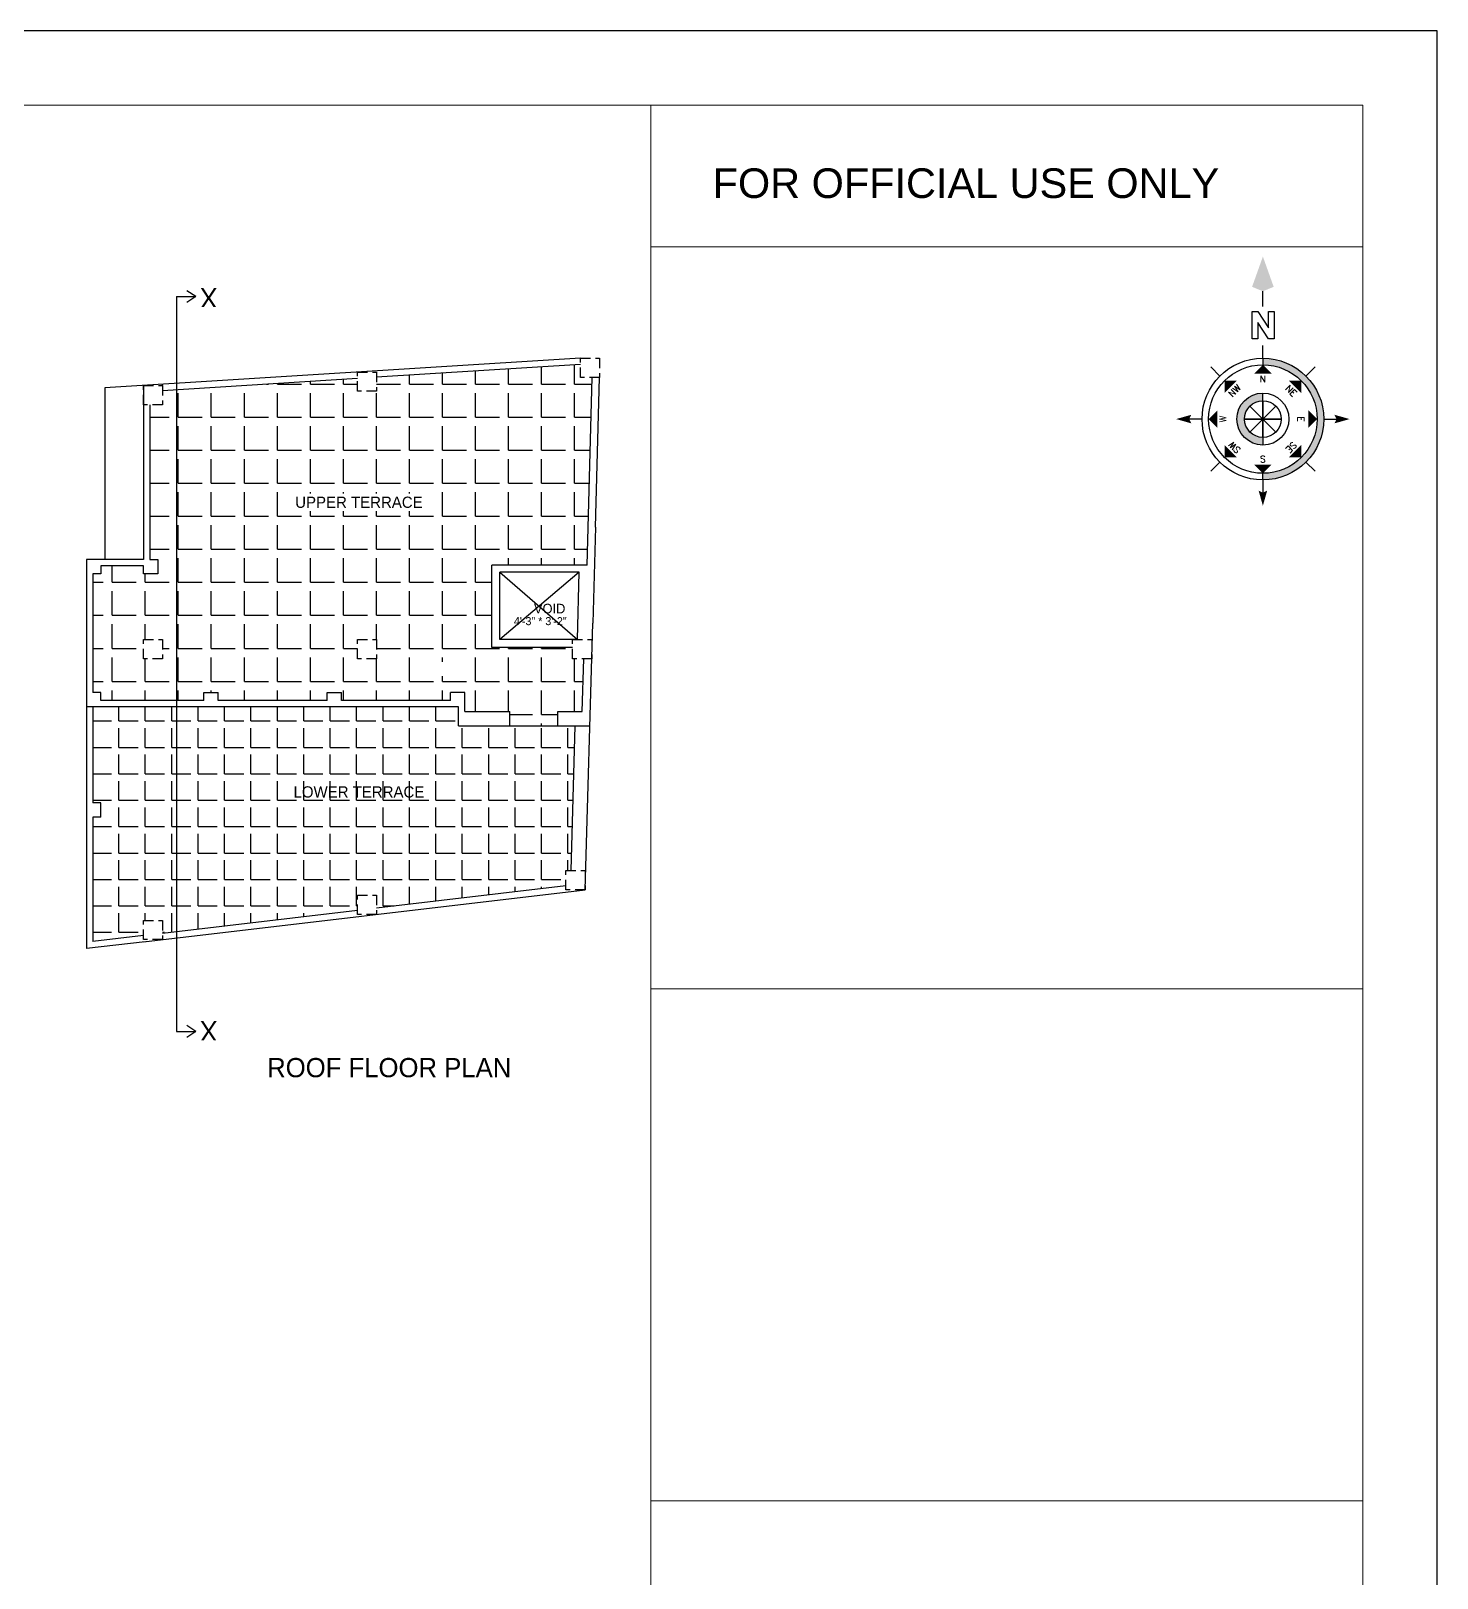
# Model space of a CAD drawing. Header units: inches. Extents: x 36657 to 39835, y -150 to 2098.
# Drawn here: x 38957 to 39835, y 1131 to 2098 of the extents above; entities that cross this region are included whole.
import ezdxf
from ezdxf.enums import TextEntityAlignment as Align

# ---------------------------------------------------------------- set-up
doc = ezdxf.new("R2010")
doc.units = ezdxf.units.IN
doc.header["$LTSCALE"] = 0.5
doc.header["$MEASUREMENT"] = 0
doc.linetypes.add('DASHED2', pattern=[0.375, 0.25, -0.125])
for name, color, linetype, lineweight in [('DW TEXT', 92, 'Continuous', 15), ('ELE1', 3, 'Continuous', 9), ('TEXT', 220, 'Continuous', 9), ('Toilet', 7, 'Continuous', 25)]:
    doc.layers.add(name, color=color, linetype=linetype, lineweight=lineweight)
doc.styles.add('CEN', font='GOTHIC.TTF')
doc.styles.add('Romans', font='romans.shx')
doc.styles.get("Standard").update_dxf_attribs({"font": 'arial.ttf'})
pattern_1 = [(0, (15762.967, 0), (0, 20.625), [15, -5.625]), (90, (15762.967, 0), (-20.625, 1e-15), [15, -5.625])]
pattern_2 = [(0, (15762.967, 0), (0, 16.5), [12, -4.5]), (90, (15762.967, 0), (-16.5, 1e-15), [12, -4.5])]

# ---------------------------------------------------------------- blocks, each defined once
blk = doc.blocks.new('Anno_North_J_Metric')
h = blk.add_hatch(color=0)
h.paths.add_polyline_path([(-4.17, 0), (-4.68, 0, 1), (4.68, 0), (4.17, 0, -1)])
h.paths.add_polyline_path([(1.41, 0), (2, 0, 1), (-2, 0), (-1.41, 0, -1)])
at = {"color": 0}
for p, q in [((0, 4.68), (0, 5.67)), ((-3.31, 3.31), (-4.01, 4.01)), ((3.31, 3.31), (4.01, 4.01)), ((0, -1.41), (0, 1.41)), ((0, 1.41), (0, -1.41)), ((-4.68, 0), (-5.67, 0)), ((-4.68, 0), (-4.17, 0)), ((-1.41, 0), (-2, 0)), ((1.41, 0), (-1.41, 0)), ((-1.41, 0), (1.41, 0)), ((1, 1), (-1, -1)), ((1, -1), (-1, 1)), ((-1, -1), (1, 1)), ((-1, 1), (1, -1)), ((1.41, 0), (2, 0)), ((4.68, 0), (4.17, 0)), ((4.68, 0), (5.67, 0)), ((8.67, 0), (9.83, 0)), ((-3.31, -3.31), (-4.01, -4.01)), ((3.31, -3.31), (4.01, -4.01)), ((0, -4.68), (0, -5.67))]:
    blk.add_line(p, q, dxfattribs=at)
at = {"color": 0, "linetype": 'ByBlock'}
for p, q in [((6.17, 0.82), (8.27, 0.82)), ((6.17, 0.4), (6.17, 0.82)), ((6.17, -0.44), (7.43, 0.4)), ((7.43, 0.4), (6.17, 0.4)), ((8.27, 0.4), (7.01, -0.44)), ((8.27, 0.82), (8.27, 0.4)), ((6.17, -0.86), (6.17, -0.44)), ((8.27, -0.86), (6.17, -0.86)), ((7.01, -0.44), (8.27, -0.44)), ((8.27, -0.44), (8.27, -0.86))]:
    blk.add_line(p, q, dxfattribs=at)
at = {"color": 0}
for radius in [4.68, 4.17, 2, 1.41]:
    blk.add_circle((0, 0), radius, dxfattribs=at)
for points in [[(-0.33, 5.5), (0, 5.67), (0, 6.67)], [(0, 6.67), (0.33, 5.5), (0, 5.67)], [(0, 4.17), (0.67, 3.5), (-0.67, 3.5)], [(-2.95, 2.95), (-2, 2.95), (-2.95, 2)], [(2.95, 2.95), (2.95, 2), (2, 2.95)], [(-6.67, 0), (-5.5, 0.33), (-5.67, 0)], [(-5.5, -0.33), (-5.67, 0), (-6.67, 0)], [(-4.17, 0), (-3.5, 0.67), (-3.5, -0.67)], [(4.17, 0), (3.5, -0.67), (3.5, 0.67)], [(12.5, 0), (10.17, 0.83), (9.83, 0)], [(9.83, 0), (10.17, -0.83), (12.5, 0)], [(-2.95, -2.95), (-2.95, -2), (-2, -2.95)], [(2.95, -2.95), (2, -2.95), (2.95, -2)], [(0, -4.17), (-0.67, -3.5), (0.67, -3.5)], [(0, -6.67), (-0.33, -5.5), (0, -5.67)], [(0.33, -5.5), (0, -5.67), (0, -6.67)]]:
    blk.add_solid(points, dxfattribs=at)
at = {"color": 0, "style": 'Romans'}
for s, rotation, p in [('SW', 45, (-2, 2)), ('NW', 315, (2, 2)), ('S', 270, (-3.33, 0)), ('N', 270, (2.83, 0)), ('SE', 135, (-2, -2)), ('NE', 225, (2, -2)), ('E', 180, (0, -2.67))]:
    blk.add_text(s, height=0.5, rotation=rotation, dxfattribs=at).set_placement(p, align=Align.CENTER)
blk.add_text('W', height=0.5, dxfattribs=at).set_placement((0, 2.83), align=Align.CENTER)

msp = doc.modelspace()

# ---------------------------------------------------------------- hatches: boundary and pattern name
at = {"layer": 'Toilet'}
h = msp.add_hatch(dxfattribs=at)
h.set_pattern_fill('ANGLE', color=256, scale=75)
h.set_pattern_definition(pattern_1)
h.paths.add_polyline_path([(39244.44, 1763.91), (39304.03, 1763.91), (39307.09, 1881.14), (39299.69, 1881.14), (39299.69, 1889.13), (39172.44, 1881.18), (39172.44, 1872.44), (39160.44, 1872.44), (39160.44, 1880.43), (39047.57, 1873.38), (39047.57, 1679.41), (39064.58, 1679.41), (39064.58, 1684.41), (39073.58, 1684.41), (39073.58, 1679.41), (39141.58, 1679.41), (39141.58, 1684.41), (39150.58, 1684.41), (39150.58, 1679.41), (39218.58, 1679.41), (39218.58, 1684.41), (39227.58, 1684.41), (39227.58, 1672.41), (39255.58, 1672.41), (39255.58, 1663.41), (39285.58, 1663.41), (39285.58, 1672.41), (39300.84, 1672.41), (39301.77, 1705.41), (39294.77, 1705.41), (39294.77, 1712.41), (39244.44, 1712.41)])
h.paths.add_polyline_path([(39160.44, 1717.41), (39172.44, 1717.41), (39172.44, 1705.41), (39160.44, 1705.41)], flags=16)
h.paths.add_polyline_path([(39122.92, 1797.64), (39199.91, 1797.64), (39199.91, 1808.67), (39122.92, 1808.67)], flags=16)
h.paths.add_polyline_path([(39201.78, 1694.55), (39217.43, 1694.55), (39217.43, 1703.55), (39201.78, 1703.55)], flags=16)
h = msp.add_hatch(dxfattribs=at)
h.set_pattern_fill('ANGLE', color=256, scale=75)
h.set_pattern_definition(pattern_1)
h.paths.add_polyline_path([(39047.57, 1873.38), (39038.82, 1872.83), (39038.82, 1864.09), (39030.82, 1864.09), (39030.82, 1767.41), (39035.82, 1767.41), (39035.82, 1758.41), (39026.82, 1758.41), (39026.82, 1763.41), (39000.26, 1763.41), (39000.26, 1758.41), (38995.26, 1758.41), (38995.26, 1684.41), (39000.26, 1684.41), (39000.26, 1679.41), (39047.57, 1679.41)])
h.paths.add_polyline_path([(39026.82, 1717.41), (39038.82, 1717.41), (39038.82, 1705.41), (39026.82, 1705.41)], flags=16)
h = msp.add_hatch(dxfattribs=at)
h.set_pattern_fill('ANGLE', color=256, scale=60)
h.set_pattern_definition(pattern_2)
h.paths.add_polyline_path([(39047.57, 1675.41), (38995.26, 1675.41), (38995.26, 1615.41), (39000.26, 1615.41), (39000.26, 1606.41), (38995.26, 1606.41), (38995.26, 1528.81), (39026.82, 1532.5), (39026.82, 1541.92), (39038.82, 1541.92), (39038.82, 1533.94), (39047.57, 1534.98)])
h = msp.add_hatch(dxfattribs=at)
h.set_pattern_fill('ANGLE', color=256, scale=60)
h.set_pattern_definition(pattern_2)
h.paths.add_polyline_path([(39160.44, 1548.29), (39160.44, 1557.68), (39172.44, 1557.68), (39172.44, 1549.71), (39290.72, 1563.66), (39290.72, 1573.05), (39294.04, 1573.05), (39296.4, 1663.41), (39223.58, 1663.41), (39223.58, 1675.41), (39047.57, 1675.41), (39047.57, 1534.98)])
h.paths.add_polyline_path([(39120.72, 1616.69), (39202.12, 1616.69), (39202.12, 1627.72), (39120.72, 1627.72)], flags=24)

# ---------------------------------------------------------------- linework, layer by layer
at = {"layer": 'Defpoints'}
msp.add_lwpolyline([(39834.69, 2097.54), (36657.09, 2097.54), (36657.09, -150.43), (39834.69, -150.43)], close=True, dxfattribs=at)
at = {"layer": 'ELE1'}
for p, q in [((39343.72, -104.11), (39343.72, 2051.22)), ((39788.37, 1962.67), (39343.72, 1962.67)), ((39788.37, 1499.17), (39343.72, 1499.17)), ((39788.37, 1179.41), (39343.72, 1179.41))]:
    msp.add_line(p, q, dxfattribs=at)
msp.add_lwpolyline([(36703.41, 2051.22), (39788.37, 2051.22), (39788.37, -104.11), (36703.41, -104.11)], close=True, dxfattribs=at)
at = {"layer": 'Toilet'}
for p, q in [((39059.57, 1931.58), (39053.9, 1935.28)), ((39047.57, 1931.58), (39047.57, 1472.54)), ((39047.57, 1931.58), (39059.57, 1931.58)), ((39059.57, 1931.58), (39053.9, 1927.88)), ((39299.69, 1893.14), (39002.82, 1874.59)), ((39299.69, 1889.13), (39172.44, 1881.18)), ((39026.82, 1876.09), (39026.82, 1767.41)), ((39160.44, 1880.43), (39038.82, 1872.83)), ((39038.82, 1876.09), (39038.82, 1876.84)), ((39304.03, 1763.91), (39307.08, 1881.01)), ((39309.07, 1787.68), (39311.69, 1881.14)), ((39002.82, 1874.59), (39002.82, 1767.41)), ((39030.82, 1864.09), (39030.82, 1767.41)), ((39309.07, 1787.68), (39307.39, 1727.68)), ((38991.26, 1767.41), (38991.26, 1524.31)), ((39026.82, 1767.41), (38991.26, 1767.41)), ((39026.82, 1763.41), (39000.26, 1763.41)), ((39304.03, 1763.91), (39244.44, 1763.91)), ((39244.44, 1712.41), (39244.44, 1763.91)), ((39298.91, 1759.41), (39249.44, 1759.41)), ((39249.44, 1759.41), (39297.81, 1717.41)), ((39249.44, 1717.41), (39249.44, 1759.41)), ((39298.91, 1759.4), (39249.44, 1717.41)), ((39297.81, 1717.41), (39298.91, 1759.41)), ((38995.26, 1758.41), (38995.26, 1684.41)), ((39302.72, 1561.05), (39307.39, 1727.68)), ((39294.77, 1712.41), (39244.44, 1712.41)), ((39297.81, 1717.41), (39249.44, 1717.41)), ((39300.84, 1672.41), (39301.77, 1705.41)), ((39064.58, 1679.41), (39064.58, 1684.41)), ((39064.58, 1684.41), (39073.58, 1684.41)), ((39073.58, 1679.41), (39073.58, 1684.41)), ((39141.58, 1679.41), (39141.58, 1684.41)), ((39141.58, 1684.41), (39150.58, 1684.41)), ((39150.58, 1679.41), (39150.58, 1684.41)), ((39218.58, 1679.41), (39218.58, 1684.41)), ((39227.58, 1684.41), (39218.58, 1684.41)), ((39227.58, 1672.41), (39227.58, 1684.41)), ((39223.58, 1675.41), (38991.26, 1675.41)), ((38995.26, 1675.41), (38995.26, 1615.41)), ((39064.58, 1679.41), (39000.26, 1679.41)), ((39141.58, 1679.41), (39073.58, 1679.41)), ((39218.58, 1679.41), (39150.58, 1679.41)), ((39223.58, 1663.41), (39223.58, 1675.41)), ((39227.58, 1672.41), (39255.58, 1672.41)), ((39255.58, 1663.41), (39255.58, 1672.41)), ((39285.58, 1672.41), (39300.84, 1672.41)), ((39285.58, 1663.41), (39285.58, 1672.41)), ((39223.58, 1663.41), (39305.59, 1663.41)), ((39294.04, 1573.05), (39296.4, 1663.41)), ((39000.26, 1615.41), (38995.26, 1615.41)), ((39000.26, 1606.41), (39000.26, 1615.41)), ((38995.26, 1606.41), (38995.26, 1528.81)), ((39000.26, 1606.41), (38995.26, 1606.41)), ((39026.82, 1528.5), (39302.72, 1561.05)), ((39172.44, 1549.71), (39290.72, 1563.66)), ((39038.82, 1533.94), (39160.44, 1548.29)), ((39027.87, 1528.63), (38991.26, 1524.31)), ((39026.82, 1532.53), (38995.26, 1528.81)), ((39047.57, 1472.54), (39059.57, 1472.54)), ((39059.57, 1472.54), (39053.9, 1476.24)), ((39059.57, 1472.54), (39053.9, 1468.84))]:
    msp.add_line(p, q, dxfattribs=at)
at = {"layer": 'Toilet', "linetype": 'DASHED2', "ltscale": 50}
for points in [[(39299.69, 1881.14), (39299.69, 1893.14), (39311.69, 1893.14), (39311.69, 1881.14)], [(39026.82, 1864.09), (39026.82, 1876.09), (39038.82, 1876.09), (39038.82, 1864.09)], [(39160.44, 1872.44), (39160.44, 1884.44), (39172.44, 1884.44), (39172.44, 1872.44)], [(39026.82, 1705.41), (39026.82, 1717.41), (39038.82, 1717.41), (39038.82, 1705.41)], [(39160.44, 1705.41), (39160.44, 1717.41), (39172.44, 1717.41), (39172.44, 1705.41)], [(39294.77, 1705.41), (39294.77, 1717.41), (39306.77, 1717.41), (39306.77, 1705.41)], [(39290.72, 1561.05), (39290.72, 1573.05), (39302.72, 1573.05), (39302.72, 1561.05)], [(39160.44, 1545.68), (39160.44, 1557.68), (39172.44, 1557.68), (39172.44, 1545.68)], [(39026.82, 1529.92), (39026.82, 1541.92), (39038.82, 1541.92), (39038.82, 1529.92)]]:
    msp.add_lwpolyline(points, close=True, dxfattribs=at)
at = {"layer": 'Toilet'}
for points in [[(39000.26, 1763.41), (39000.26, 1758.41), (38995.26, 1758.41)], [(39030.82, 1767.41), (39035.82, 1767.41), (39035.82, 1758.41), (39026.82, 1758.41), (39026.82, 1763.41)], [(39000.26, 1679.41), (39000.26, 1684.41), (38995.26, 1684.41)]]:
    msp.add_lwpolyline(points, dxfattribs=at)

# ---------------------------------------------------------------- block references
at = {"color": 0, "lineweight": 20, "ltscale": 0.5, "xscale": 8.12160000007134, "yscale": 8.12160000007134, "zscale": 8.12159999999858, "rotation": 90}
msp.add_blockref('Anno_North_J_Metric', (39725.93, 1855.1), dxfattribs=at)

# ---------------------------------------------------------------- texts
at = {"layer": 'DW TEXT', "ltscale": 0.13, "style": 'CEN'}
for p in [(39067.62, 1931.01), (39067.62, 1473.1)]:
    msp.add_text('X', height=12, rotation=180, dxfattribs=at).set_placement(p, align=Align.MIDDLE_CENTER)
for s, height, p in [('UPPER TERRACE', 7, (39161.42, 1803.15)), ('VOID', 6, (39280.54, 1736.72)), ('4\'-3" * 3\'-2"', 5, (39274.67, 1728.87)), ('LOWER TERRACE', 7, (39161.42, 1622.21)), ('ROOF FLOOR PLAN', 12, (39180.34, 1450))]:
    msp.add_text(s, height=height, dxfattribs=at).set_placement(p, align=Align.MIDDLE_CENTER)
at = {"layer": 'TEXT'}
msp.add_text('FOR OFFICIAL USE ONLY', height=18.5271, dxfattribs=at).set_placement((39382.3, 1993.19))

doc.saveas('drawing.dxf')
